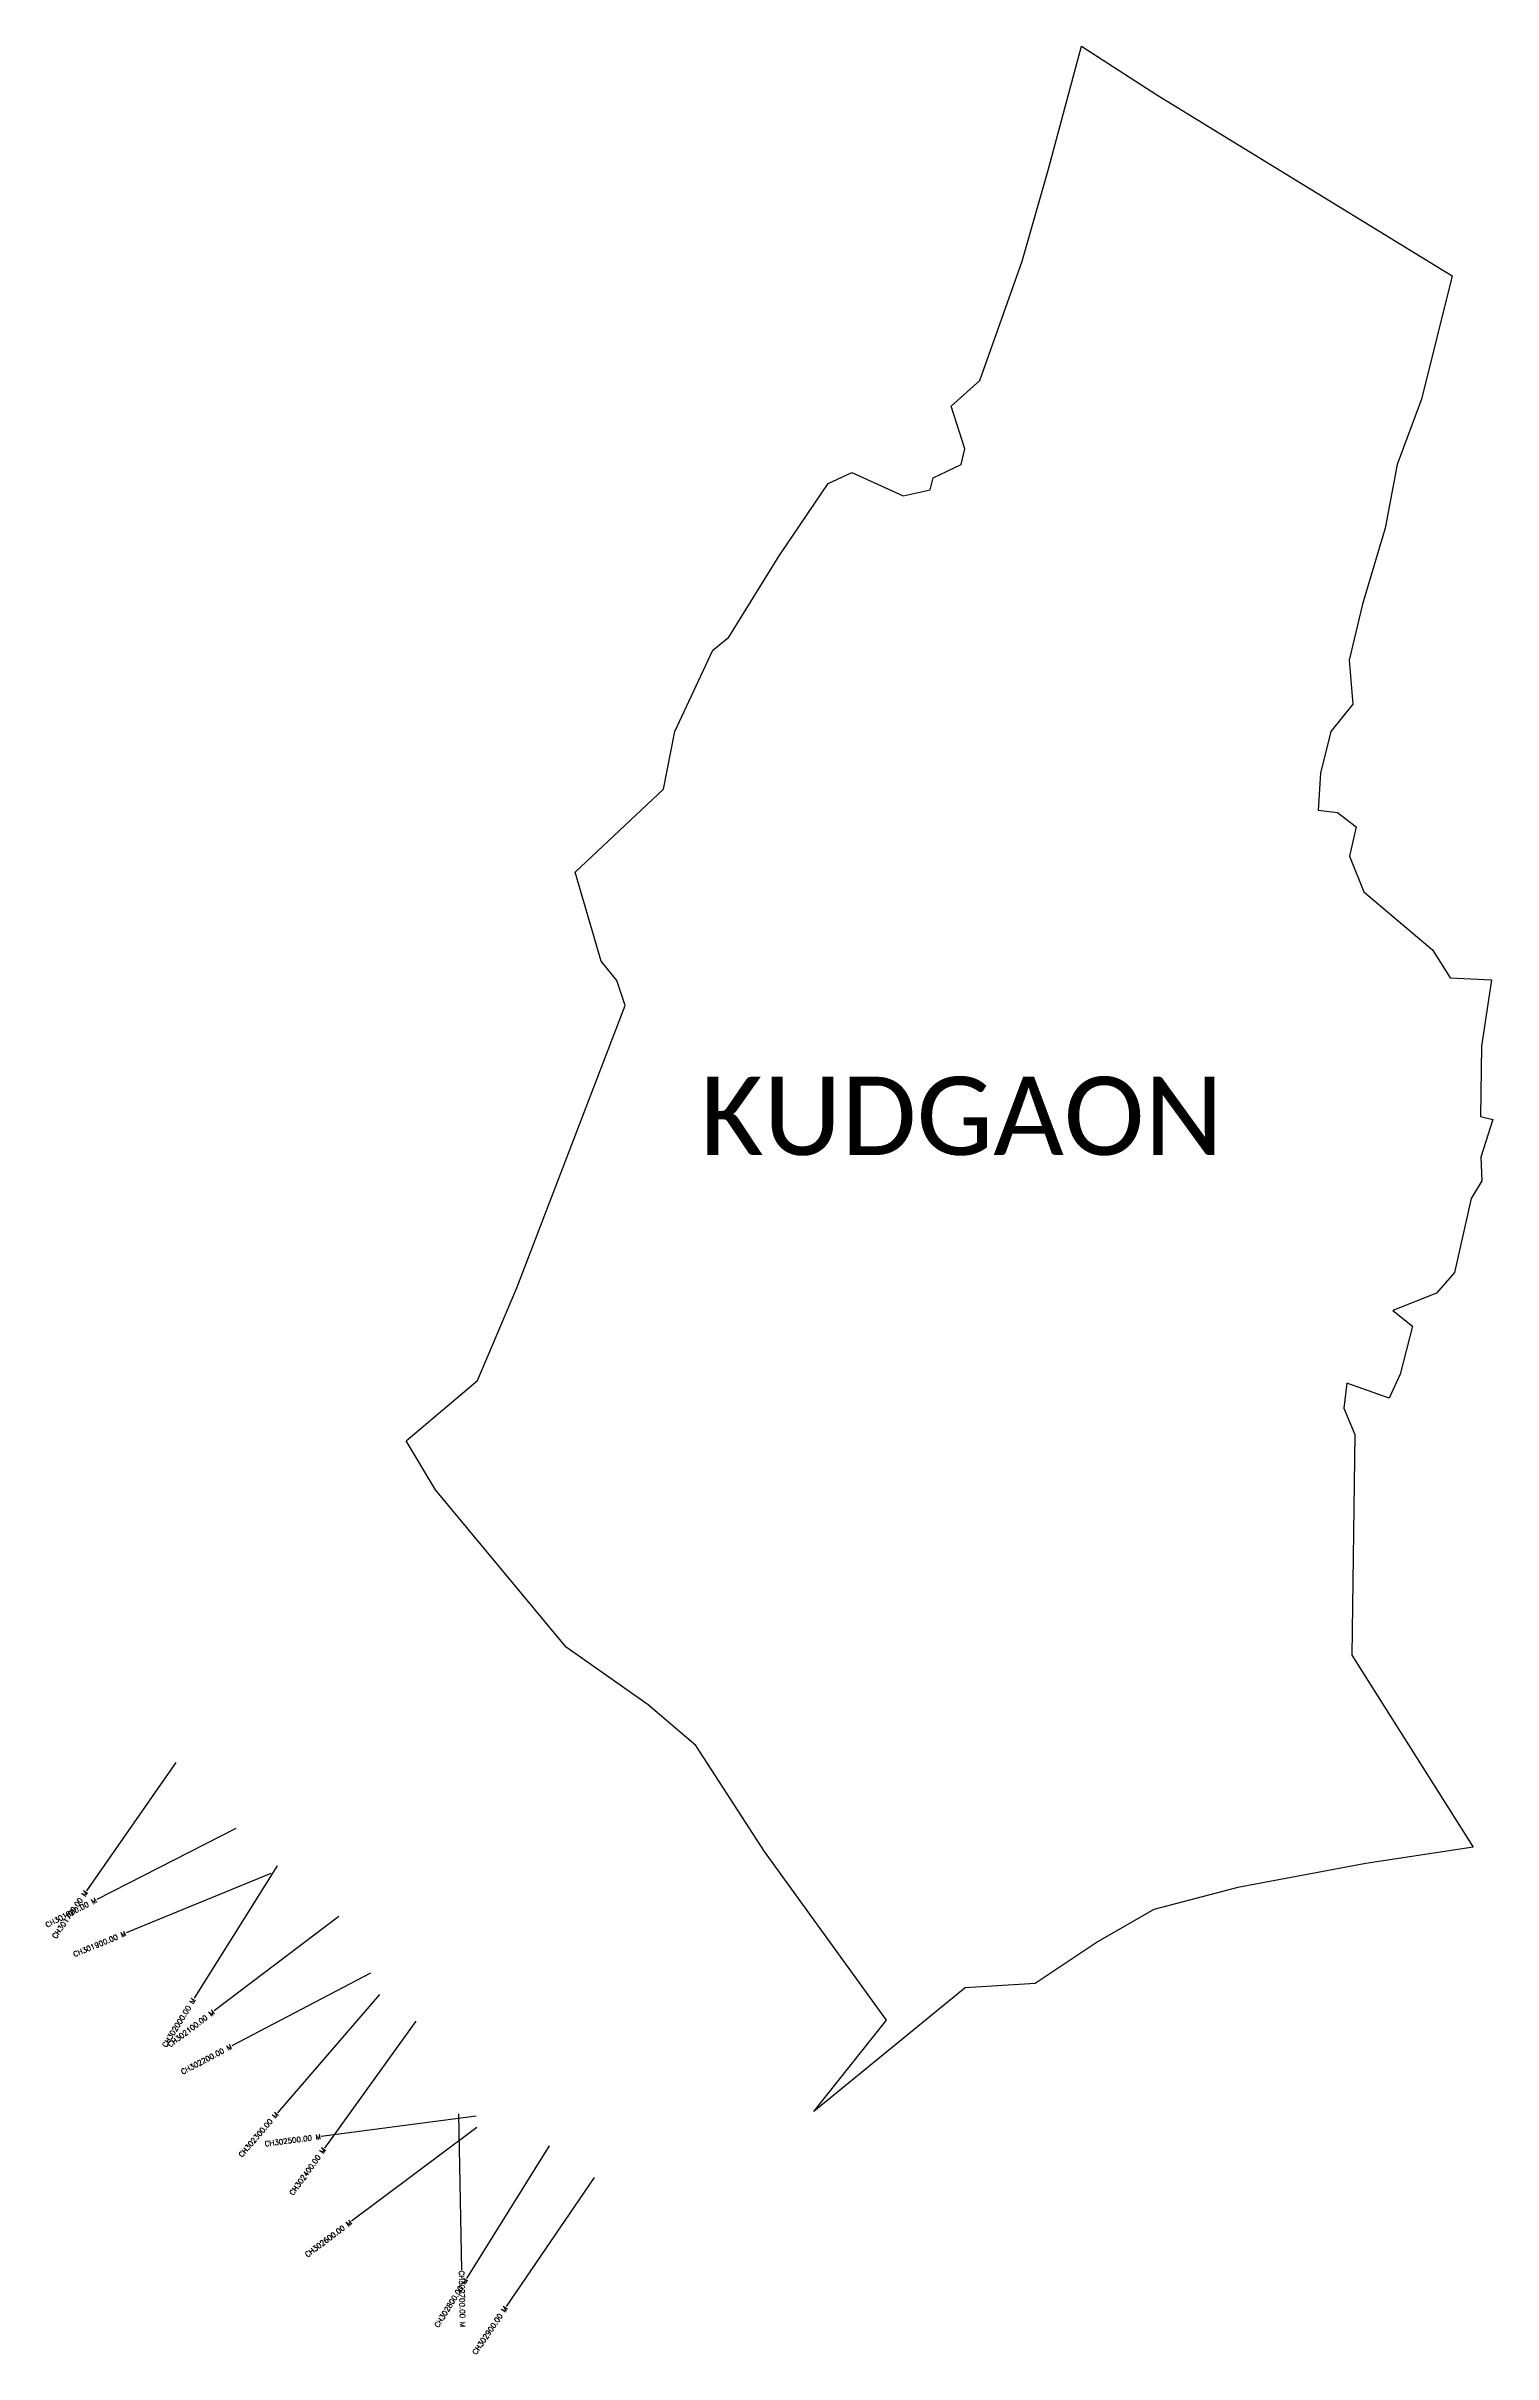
# Model space of a CAD drawing. Extents: x 283778 to 286555, y 2014641 to 2019069.
import ezdxf
from ezdxf.enums import TextEntityAlignment as Align

# ---------------------------------------------------------------- set-up
doc = ezdxf.new("R2010")
doc.units = ezdxf.units.MI
doc.header["$MEASUREMENT"] = 0
for name, color, linetype in [('CS', 134, 'Continuous'), ('CSMark', 6, 'Continuous'), ('village', 3, 'Continuous'), ('VILLAGE NAME', 250, 'Continuous')]:
    doc.layers.add(name, color=color, linetype=linetype)
doc.styles.get("Standard").update_dxf_attribs({"font": 'simplex.shx'})

msp = doc.modelspace()

# ---------------------------------------------------------------- linework, layer by layer
at = {"color": 6, "flags": 128}
msp.add_lwpolyline([(285422.7, 2018206.2), (285474.9, 2018217.5)], dxfattribs=at)
at = {"layer": 'CS'}
for p, q in [((284026.7, 2015775.6), (283855.4, 2015529.2)), ((284142.4, 2015649), (283875.2, 2015512.6)), ((284209.3, 2015562.3), (283931.8, 2015448.4)), ((284221.4, 2015577.5), (284062.2, 2015323.2)), ((284339.6, 2015479.8), (284100.5, 2015298.7)), ((284400.4, 2015371.1), (284134.7, 2015231.9)), ((284417.7, 2015330.5), (284221.8, 2015103.3)), ((284487.7, 2015279.2), (284312.3, 2015035.8)), ((284603.6, 2015097.1), (284306.1, 2015057.9)), ((284569.7, 2015101.5), (284575.4, 2014801.6)), ((284604.3, 2015074.9), (284364.1, 2014895.2)), ((284743.4, 2015039.9), (284584.5, 2014785.4)), ((284830, 2014979.3), (284661, 2014731.5))]:
    msp.add_line(p, q, dxfattribs=at)
at = {"layer": 'village', "color": 6}
for points in [[(285474.9, 2018217.5, 0), (285480.6, 2018240.4, 0), (285534, 2018266, 0), (285540.9, 2018296.1, 0), (285514.9, 2018378.2, 0), (285569.8, 2018427.5, 0), (285651.1, 2018656, 0), (285701.4, 2018830.9, 0), (285765.1, 2019068.8, 0), (285909.6, 2018975.5, 0), (286476.2, 2018628.2, 0), (286417.8, 2018391.3, 0), (286371, 2018266.3, 0), (286347.9, 2018144.1, 0), (286304.3, 2017998.3, 0), (286278.5, 2017890.4, 0), (286285.7, 2017806, 0), (286243.6, 2017753.8, 0), (286223.5, 2017674.1, 0), (286219, 2017602.9, 0), (286256.5, 2017598.3, 0), (286292.5, 2017570.8, 0), (286279.7, 2017514.9, 0), (286307, 2017446.1, 0), (286438.6, 2017334.6, 0), (286472.8, 2017281.2, 0), (286551.7, 2017277.4, 0), (286533, 2017150.3, 0), (286530.6, 2017015, 0), (286554.6, 2017009.5, 0)], [(286554.6, 2017009.5, 0), (286531.5, 2016937.1, 0), (286533.7, 2016891.6, 0), (286512.7, 2016858, 0), (286480.8, 2016715.5, 0), (286446.2, 2016675.8, 0), (286362.5, 2016642.9, 0), (286400.3, 2016613, 0), (286376.8, 2016520.8, 0), (286355.6, 2016474.7, 0), (286274.3, 2016503.5, 0), (286268.4, 2016455.3, 0), (286289.6, 2016405.1, 0), (286284, 2015981.3, 0), (286516.7, 2015613.3, 0), (286311.1, 2015581.5, 0), (286065.1, 2015535.7, 0), (285904, 2015493.5, 0), (285796.8, 2015432.2, 0), (285676, 2015351.6, 0), (285541.6, 2015343.3, 0), (285251.2, 2015105.8, 0), (285390.6, 2015280.9, 0), (285156.7, 2015604.8, 0), (285024.7, 2015808.2, 0), (284933.6, 2015886, 0), (284776.2, 2015997.1, 0), (284525.1, 2016299, 0), (284468.9, 2016392.9, 0), (284606.1, 2016508.8, 0), (284681.7, 2016686.3, 0), (284889.4, 2017227.8, 0), (284873.3, 2017275.8, 0), (284843.3, 2017313.4, 0), (284793.3, 2017483.7, 0), (284962.7, 2017643.4, 0), (284984.6, 2017753.9, 0), (285057.7, 2017909.9, 0), (285088.2, 2017934.9, 0), (285185.1, 2018091.1, 0), (285278.9, 2018229.8, 0), (285324, 2018250.9, 0), (285422.7, 2018206.2, 0)]]:
    msp.add_polyline3d(points, dxfattribs=at)

# ---------------------------------------------------------------- texts
at = {"layer": 'CSMark'}
for s, rotation, p in [('CH301800.00 M', 27.0383, (283874.3, 2015512.2)), ('CH301700.00 M', 55.1882, (283854.8, 2015528.4)), ('CH301900.00 M', 22.3139, (283930.9, 2015448)), ('CH302000.00 M', 57.9536, (284061.7, 2015322.4)), ('CH302100.00 M', 37.1322, (284099.7, 2015298.1)), ('CH302200.00 M', 27.6516, (284133.8, 2015231.4)), ('CH302300.00 M', 49.2296, (284221.1, 2015102.5)), ('CH302500.00 M', 7.5028, (284305.1, 2015057.8)), ('CH302400.00 M', 54.2151, (284311.7, 2015035)), ('CH302600.00 M', 36.8089, (284363.3, 2014894.6)), ('CH302800.00 M', 58.0249, (284584, 2014784.6)), ('CH302900.00 M', 55.7066, (284660.4, 2014730.7))]:
    msp.add_text(s, height=10, rotation=rotation, dxfattribs=at).set_placement(p, align=Align.MIDDLE_RIGHT)
msp.add_text('CH302700.00 M', height=10, rotation=271.0832, dxfattribs=at).set_placement((284575.4, 2014800.6), align=Align.MIDDLE_LEFT)
at = {"layer": 'VILLAGE NAME', "insert": (285033.1, 2017091.3), "char_height": 150, "attachment_point": 1}
msp.add_mtext_dynamic_manual_height_columns('{\\fCalibri|b0|i0|c0|p34;KUDGAON}', width=1877.914, gutter_width=1, heights=[0], dxfattribs=at)

doc.saveas('drawing.dxf')
